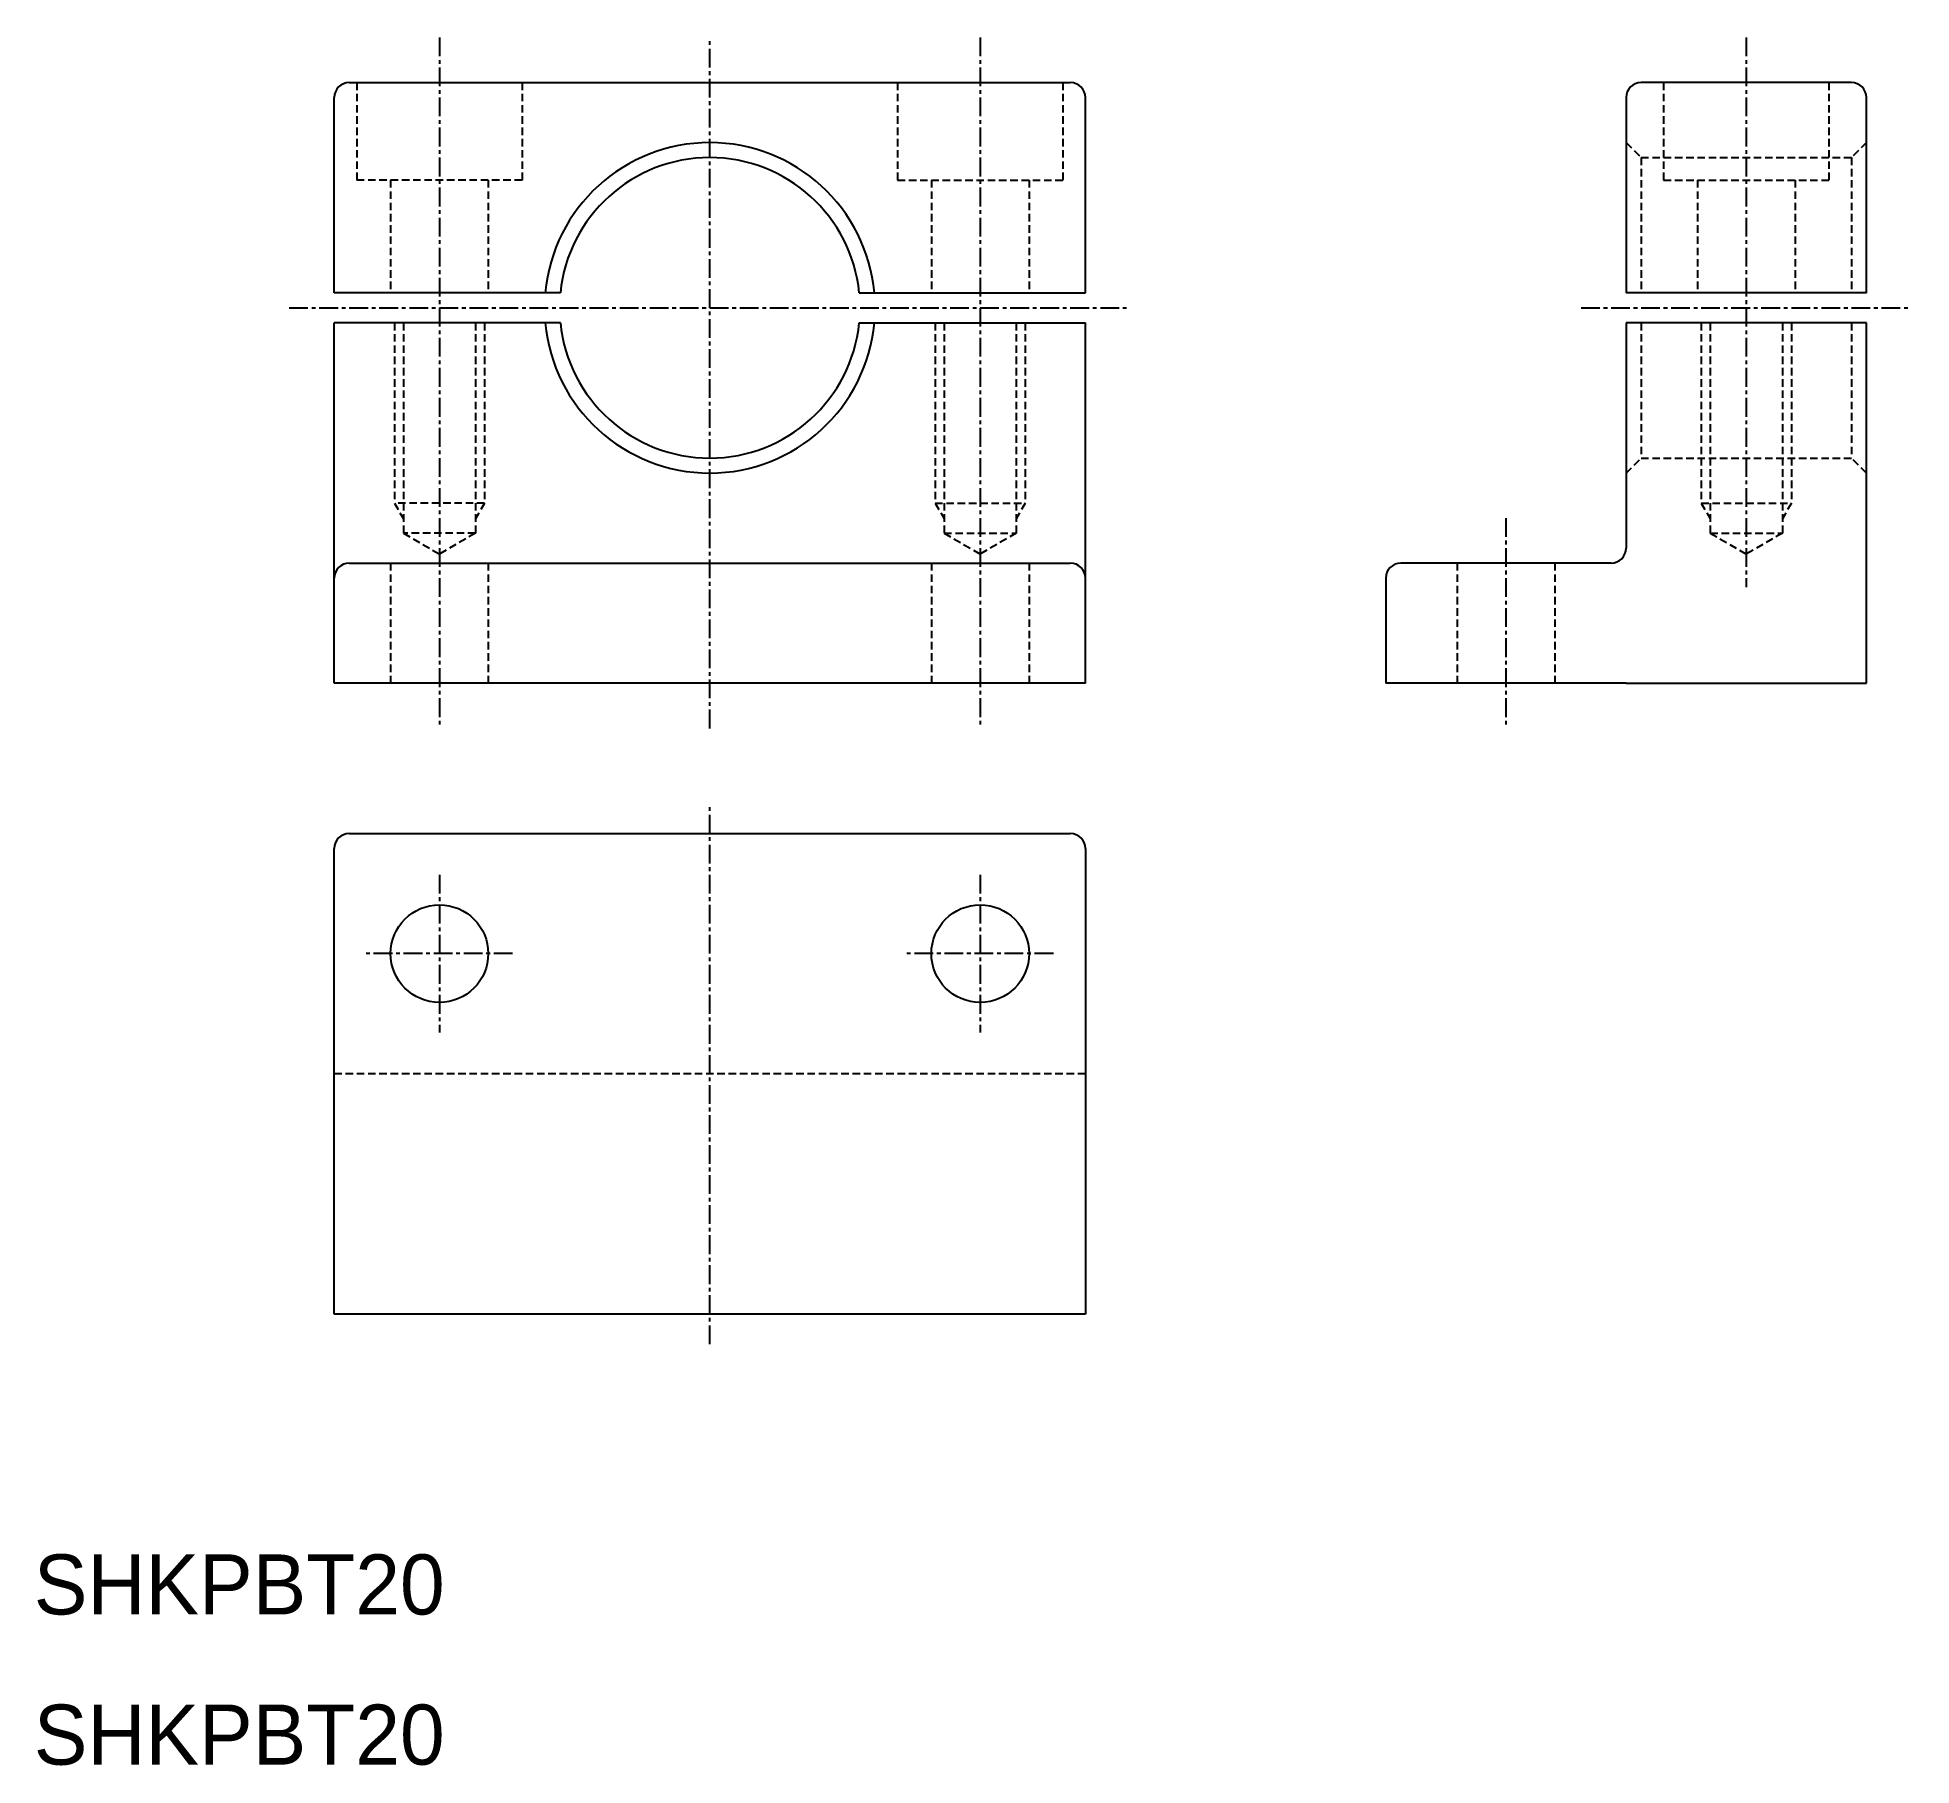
# Model space of a CAD drawing. Extents: x 10 to 135, y 10 to 125.
import ezdxf

# ---------------------------------------------------------------- set-up
doc = ezdxf.new("R2010")
doc.units = 0
doc.linetypes.add('CENTER', pattern=[2, 1.25, -0.25, 0.25, -0.25])
doc.linetypes.add('DASHED', pattern=[0.75, 0.5, -0.25])
doc.layers.get('0').update_dxf_attribs({"linetype": 'CONTINUOUS'})
doc.layers.add('CENTER', color=1, linetype='CENTER')

msp = doc.modelspace()

# ---------------------------------------------------------------- linework, layer by layer
at = {"color": 7, "linetype": 'CONTINUOUS'}
for p, q in [((31, 122), (55, 122)), ((55, 122), (79, 122)), ((131, 122), (117, 122)), ((30, 108), (30, 121)), ((80, 108), (80, 121)), ((116, 121), (116, 108)), ((132, 108), (132, 121)), ((45.05, 108), (30, 108)), ((64.95, 108), (80, 108)), ((132, 108), (116, 108)), ((30, 82), (30, 106)), ((45.05, 106), (30, 106)), ((64.95, 106), (80, 106)), ((80, 82), (80, 106)), ((132, 106), (116, 106)), ((116, 106), (116, 91)), ((132, 82), (132, 106)), ((31, 90), (79, 90)), ((115, 90), (101, 90)), ((100, 89), (100, 82)), ((80, 82), (30, 82)), ((116, 82), (100, 82)), ((116, 82), (132, 82)), ((31, 72), (79, 72)), ((30, 40), (30, 71)), ((80, 71), (80, 40)), ((80, 40), (30, 40))]:
    msp.add_line(p, q, dxfattribs=at)
at = {"color": 3, "linetype": 'DASHED'}
for p, q in [((31.5, 122), (31.5, 115.5)), ((42.5, 122), (42.5, 115.5)), ((67.5, 122), (67.5, 115.5)), ((78.5, 122), (78.5, 115.5)), ((118.5, 122), (118.5, 115.5)), ((129.5, 122), (129.5, 115.5)), ((116, 118), (117, 117)), ((132, 118), (131, 117)), ((117, 117), (131, 117)), ((117, 117), (117, 108)), ((131, 117), (131, 108)), ((42.5, 115.5), (31.5, 115.5)), ((33.75, 115.5), (33.75, 108)), ((40.25, 115.5), (40.25, 108)), ((67.5, 115.5), (78.5, 115.5)), ((69.75, 115.5), (69.75, 108)), ((76.25, 115.5), (76.25, 108)), ((118.5, 115.5), (129.5, 115.5)), ((120.75, 115.5), (120.75, 108)), ((127.25, 115.5), (127.25, 108)), ((34, 106), (34, 94)), ((34.6, 106), (34.6, 92)), ((39.4, 106), (39.4, 92)), ((40, 106), (40, 94)), ((70, 106), (70, 94)), ((70.6, 106), (70.6, 92)), ((75.4, 106), (75.4, 92)), ((76, 106), (76, 94)), ((117, 106), (117, 97)), ((121, 106), (121, 94)), ((121.6, 106), (121.6, 92)), ((126.4, 106), (126.4, 92)), ((127, 106), (127, 94)), ((131, 106), (131, 97)), ((116, 96), (117, 97)), ((117, 97), (131, 97)), ((132, 96), (131, 97)), ((40, 94), (34, 94)), ((34, 94), (34.6, 92.96)), ((40, 94), (39.4, 92.96)), ((70, 94), (70.6, 92.96)), ((70, 94), (76, 94)), ((76, 94), (75.4, 92.96)), ((121, 94), (121.6, 92.96)), ((121, 94), (127, 94)), ((127, 94), (126.4, 92.96)), ((39.4, 92), (34.6, 92)), ((34.6, 92), (37, 90.61)), ((39.4, 92), (37, 90.61)), ((70.6, 92), (73, 90.61)), ((70.6, 92), (75.4, 92)), ((75.4, 92), (73, 90.61)), ((121.6, 92), (124, 90.61)), ((121.6, 92), (126.4, 92)), ((126.4, 92), (124, 90.61)), ((33.75, 90), (33.75, 82)), ((40.25, 90), (40.25, 82)), ((69.75, 90), (69.75, 82)), ((76.25, 90), (76.25, 82)), ((104.75, 90), (104.75, 82)), ((111.25, 90), (111.25, 82)), ((80, 56), (30, 56))]:
    msp.add_line(p, q, dxfattribs=at)
at = {"color": 7, "linetype": 'CONTINUOUS'}
for centre in [(37, 64), (73, 64)]:
    msp.add_circle(centre, 3.25, dxfattribs=at)
for centre, radius, start, end in [((31, 121), 1, 90, 180), ((79, 121), 1, 0, 90), ((117, 121), 1, 90, 180), ((131, 121), 1, 0, 90), ((55, 107), 11, 5.2159, 174.7841), ((55, 107), 10, 5.7392, 174.2608), ((55, 107), 11, 185.2159, 354.7841), ((55, 107), 10, 185.7392, 354.2608), ((31, 89), 1, 90, 180), ((79, 89), 1, 0, 90), ((101, 89), 1, 90, 180), ((115, 91), 1, 270, 0), ((31, 71), 1, 90, 180), ((79, 71), 1, 0, 90)]:
    msp.add_arc(centre, radius, start, end, dxfattribs=at)
at = {"layer": 'CENTER', "color": 1, "linetype": 'CENTER'}
for p, q in [((37, 125), (37, 88.4)), ((55, 79), (55, 125)), ((73, 125), (73, 88.4)), ((124, 125), (124, 88.4)), ((27, 107), (83, 107)), ((113, 107), (135, 107)), ((37, 93), (37, 79)), ((73, 93), (73, 79)), ((108, 93), (108, 79)), ((55, 38), (55, 74)), ((37, 69.25), (37, 58.75)), ((73, 69.25), (73, 58.75)), ((41.87, 64), (32.13, 64)), ((77.87, 64), (68.12, 64))]:
    msp.add_line(p, q, dxfattribs=at)

# ---------------------------------------------------------------- texts
at = {"color": 7, "linetype": 'CONTINUOUS'}
for p in [(10, 20), (10, 10)]:
    msp.add_text('SHKPBT20', height=4, dxfattribs=at).set_placement(p)

doc.saveas('drawing.dxf')
